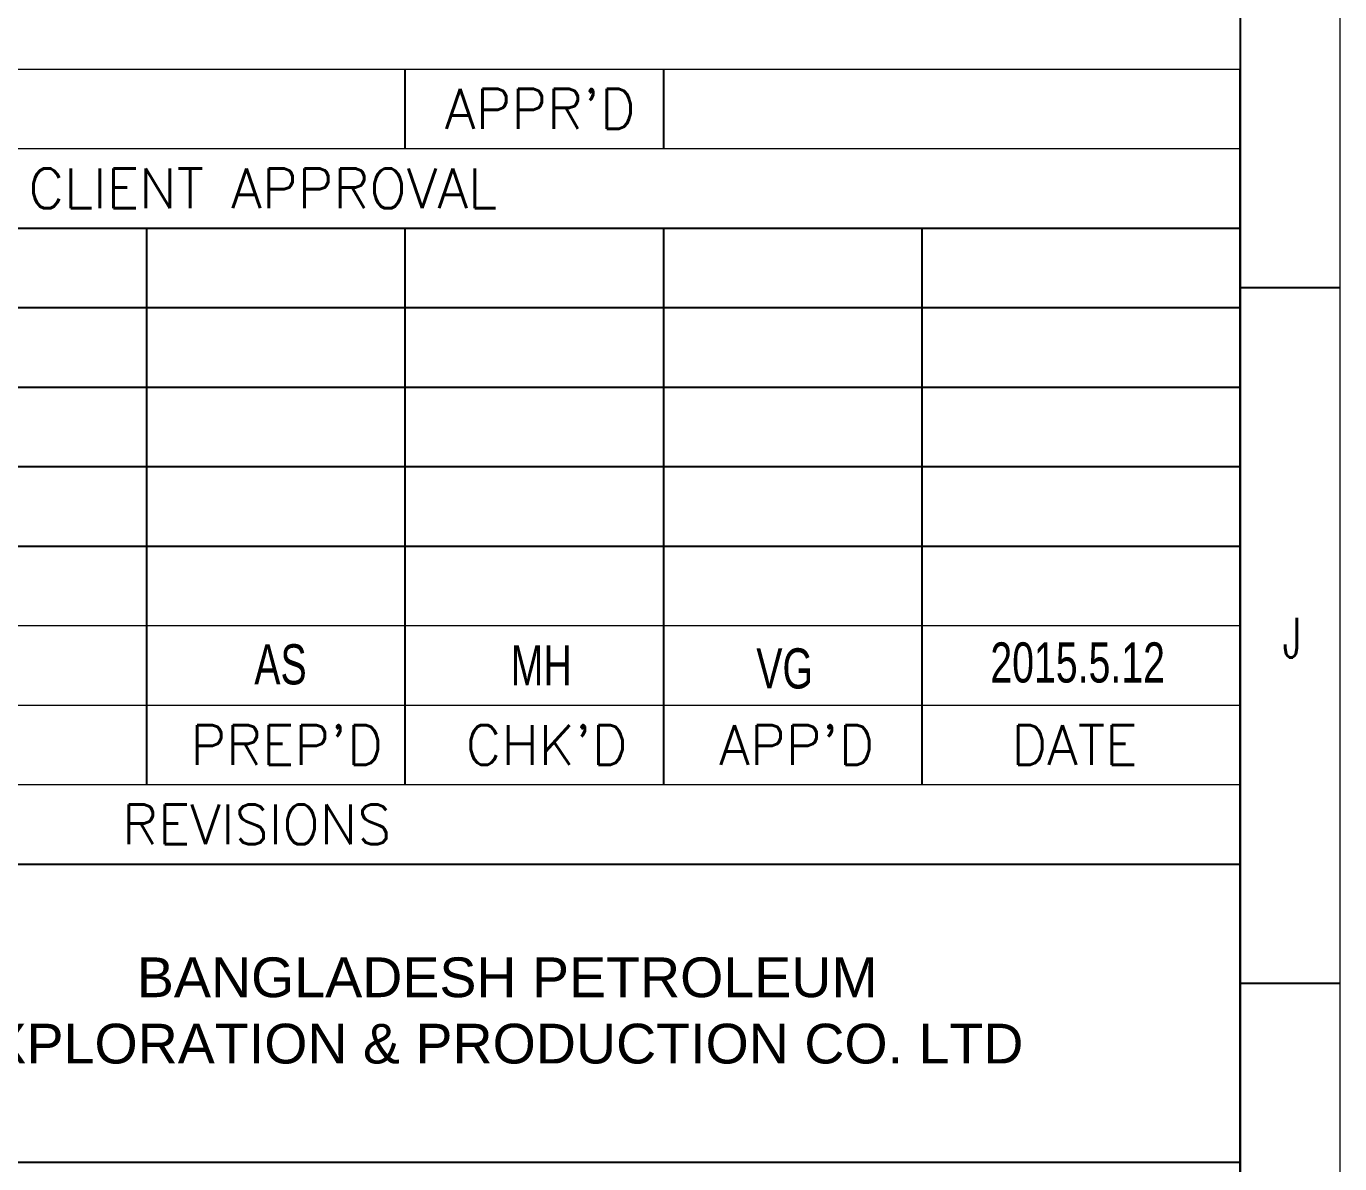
# Model space of a CAD drawing. Header units: inches. Extents: x 517790 to 538444, y 301815 to 302461.
# Drawn here: x 518455.64 to 518489.81, y 302275.61 to 302305.21 of the extents above; entities that cross this region are included whole.
import ezdxf

# ---------------------------------------------------------------- set-up
doc = ezdxf.new("R2010")
doc.units = ezdxf.units.IN
doc.header["$MEASUREMENT"] = 0
doc.layers.add('TEG BORDER', color=7, linetype='Continuous')
doc.styles.get("Standard").update_dxf_attribs({"font": 'arial.ttf'})
doc.styles.add('TEG BORDER', font='txt_qlt.shx', dxfattribs={"width": 0.7, "bigfont": 'hztxt.shx'})

# ---------------------------------------------------------------- blocks, each defined once
blk = doc.blocks.new('240 BORDER A2')
for p, q in [((589, 5), (589, 116)), ((594, 105), (589, 105)), ((594, 70), (589, 70))]:
    blk.add_line(p, q)
at = {"color": 5, "lineweight": 15}
blk.add_lwpolyline([(0, 420), (594, 420), (594, 0), (0, 0)], close=True, dxfattribs=at)
blk.add_lwpolyline([(5, 415), (589, 415), (589, 5), (5, 5)], close=True)
at = {"layer": 'TEG BORDER', "lineweight": 15}
for p, q in [((489, 116), (589, 116)), ((489, 112), (589, 112)), ((489, 88), (589, 88)), ((489, 88), (589, 88)), ((489, 84), (589, 84)), ((489, 80), (589, 80))]:
    blk.add_line(p, q, dxfattribs=at)
at = {"layer": 'TEG BORDER'}
for p, q in [((547, 112), (547, 116)), ((560, 112), (560, 116)), ((489, 108), (589, 108)), ((534, 80), (534, 108)), ((547, 80), (547, 108)), ((560, 80), (560, 108)), ((573, 80), (573, 108)), ((489, 104), (589, 104)), ((489, 100), (589, 100)), ((489, 96), (589, 96)), ((489, 92), (589, 92)), ((489, 76), (589, 76))]:
    blk.add_line(p, q, dxfattribs=at)
at = {"layer": 'TEG BORDER', "color": 0}
blk.add_line((489, 61), (589, 61), dxfattribs=at)
at = {"color": 7, "linetype": 'Continuous', "lineweight": -3}
for s, p in [('BANGLADESH PETROLEUM', (533.503, 69.307)), ('EXPLORATION & PRODUCTION CO. LTD', (524.228, 65.97))]:
    blk.add_text(s, height=2, dxfattribs=at).set_placement(p)
at = {"insert": (592.09, 88.389), "char_height": 2, "width": 2, "attachment_point": 3, "style": 'TEG BORDER'}
blk.add_mtext('J', dxfattribs=at)
at = {"layer": 'TEG BORDER', "style": 'TEG BORDER'}
for s, p in [("APPR'D", (548.993, 113)), ('CLIENT APPROVAL', (528.047, 109)), ("PREP'D", (536.193, 81)), ("CHK'D", (550.035, 81)), ("APP'D", (562.793, 81)), ('DATE', (577.489, 81)), ('REVISIONS', (532.76, 77))]:
    blk.add_text(s, height=2, dxfattribs=at).set_placement(p)
at = {"layer": 'TEG BORDER', "width": 0.7}
for s, p in [('AS', (539.411, 85.043)), ('MH', (552.304, 84.992)), ('VG', (564.657, 84.838)), ('2015.5.12', (576.428, 85.138))]:
    blk.add_text(s, height=2.0188, dxfattribs=at).set_placement(p)

msp = doc.modelspace()

# ---------------------------------------------------------------- block references
at = {"xscale": 0.5172815472000001, "yscale": 0.5172815472000001, "zscale": 0.5172815472000001}
msp.add_blockref('240 BORDER A2', (518182.546, 302244.094), dxfattribs=at)

doc.saveas('drawing.dxf')
